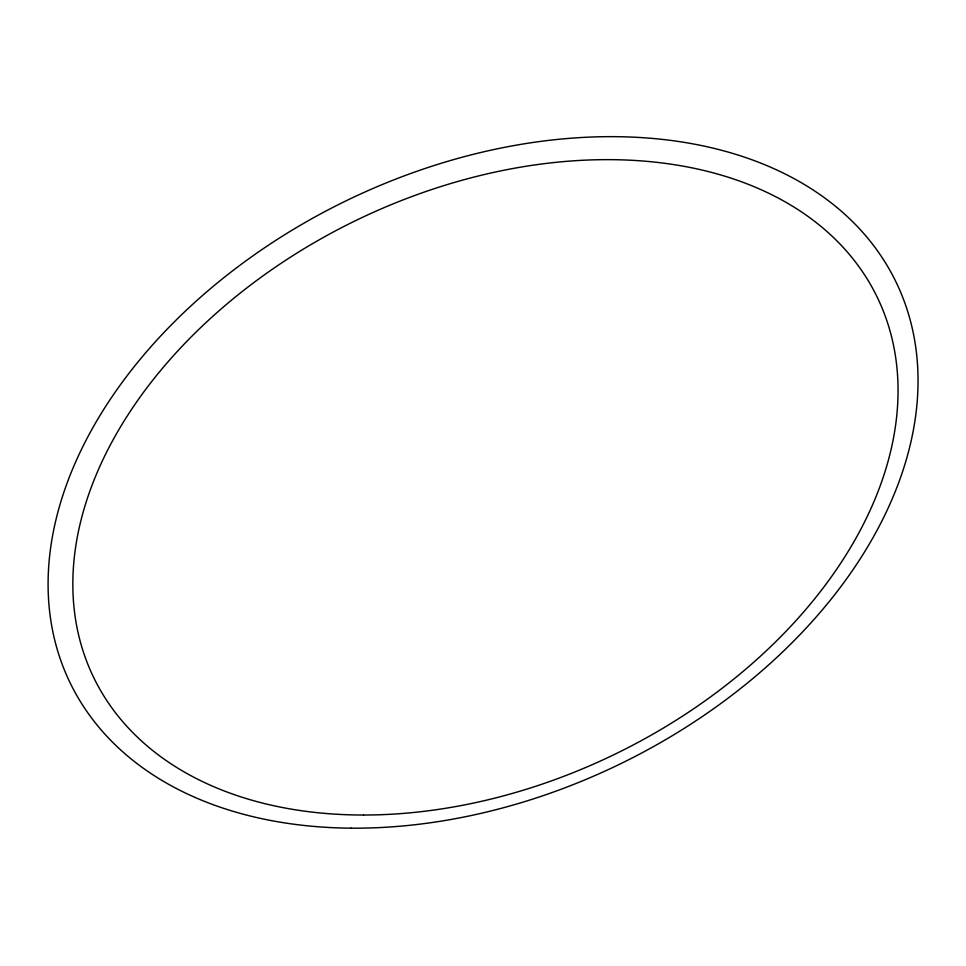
<?xml version="1.0" encoding="UTF-8"?>
<svg xmlns="http://www.w3.org/2000/svg" width="966" height="966" viewBox="0 0 966 966"><rect width="100%" height="100%" fill="white"/><g stroke="black" fill="none" stroke-linecap="round" stroke-linejoin="round"><path stroke-width="1.45" d="M351.056 828.164A459.019 313.153 -25.9 0 0 908.004 312.429A459.019 313.153 -25.9 0 0 190.121 306.657A459.019 313.153 -25.9 0 0 351.056 828.164M363.566 815.026A435.473 296.622 -25.9 0 0 887.766 323.477A435.473 296.622 -25.9 0 0 205.009 323.489A435.473 296.622 -25.9 0 0 363.566 815.026"/></g></svg>
